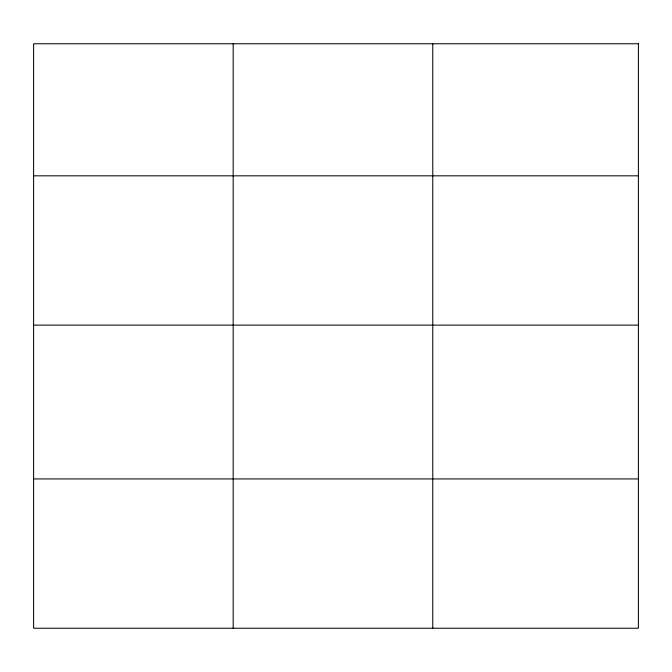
<?xml version="1.0" encoding="UTF-8"?>
<svg xmlns="http://www.w3.org/2000/svg" width="672" height="672" viewBox="0 0 672 672"><rect width="100%" height="100%" fill="white"/><g stroke="black" fill="none" stroke-linecap="round" stroke-linejoin="round"><path stroke-width="1.01" d="M33.6 175.829L638.4 175.829M33.6 325.122L638.4 325.122M33.6 478.934L638.4 478.934M432.768 43.764L432.768 628.236M233.184 43.764L233.184 628.236M638.4 43.764L33.6 43.764L33.6 628.236L638.4 628.236L638.4 43.764"/></g></svg>
